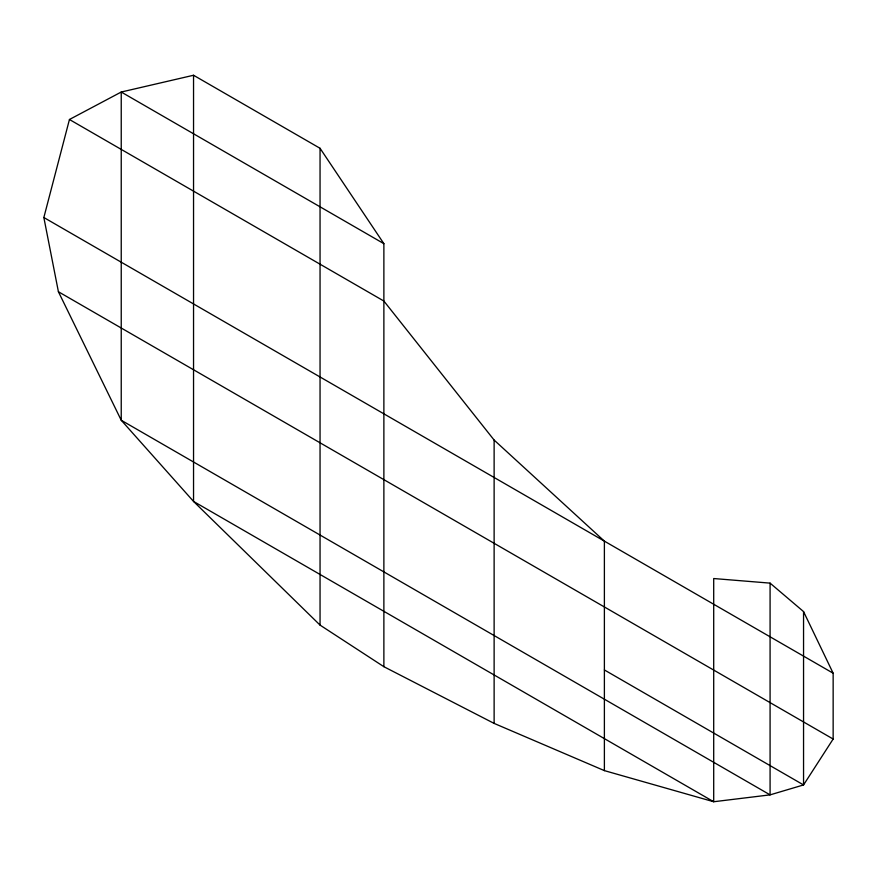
<?xml version="1.0" encoding="UTF-8"?>
<svg xmlns="http://www.w3.org/2000/svg" width="877" height="877" viewBox="0 0 877 877"><rect width="100%" height="100%" fill="white"/><g stroke="black" fill="none" stroke-linecap="round" stroke-linejoin="round"><path stroke-width="1.32" d="M43.85 217.518L69.447 119.502L121.234 92.03L193.543 75.258L320.05 148.29L383.874 243.663L383.874 666.695L494.124 723.404L604.385 770.62L713.703 801.742L770.083 794.869L803.551 784.937L833.15 739.037L833.15 673.218L803.551 611.587L770.083 583.128L713.703 578.535L713.703 801.742L193.543 501.425L121.234 420.258L58.408 291.745L43.85 217.518L833.15 673.218M383.874 243.663L121.234 92.03L121.234 420.258L770.083 794.869L770.083 583.128M69.447 119.502L383.874 301.041L494.124 440.057L604.385 541.142L604.385 770.62M58.408 291.745L833.15 739.037M604.385 669.951L803.551 784.937L803.551 611.587M193.543 75.258L193.543 501.425L320.05 625.104L383.874 666.695M494.124 440.057L494.124 723.404M320.05 148.29L320.05 625.104"/></g></svg>
